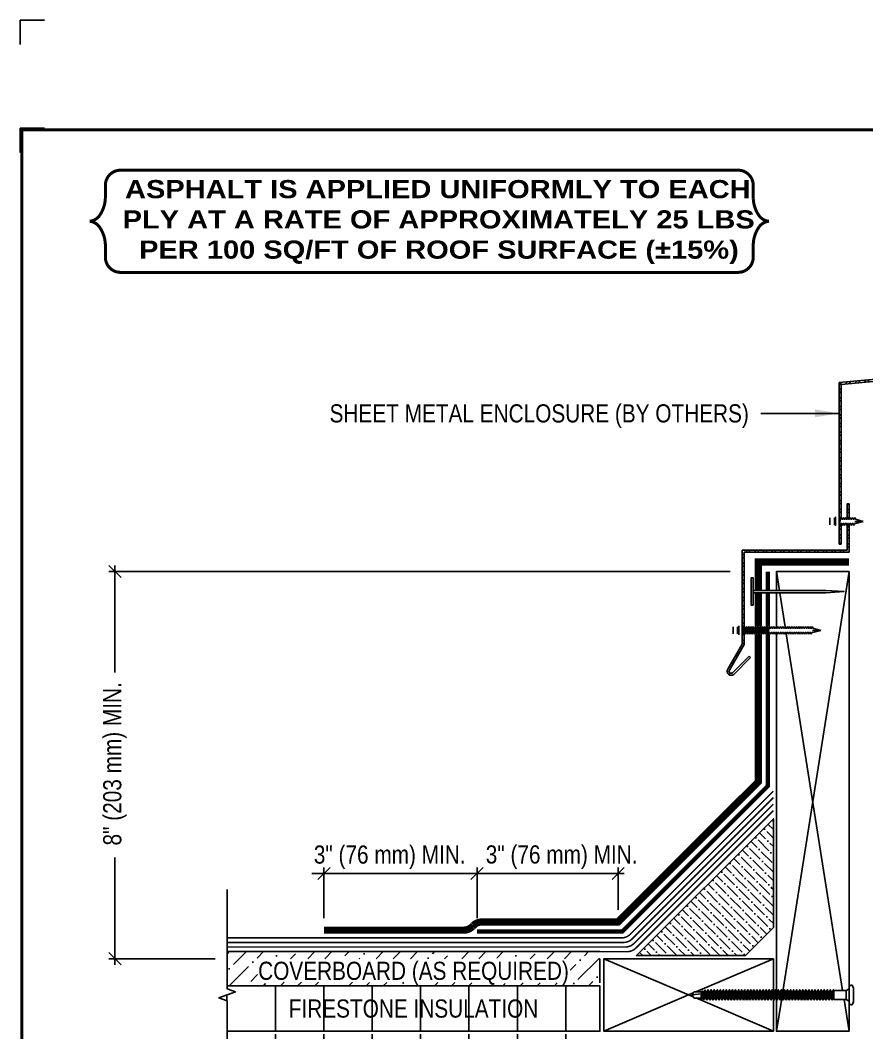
# Model space of a CAD drawing. Header units: inches. Extents: x -556 to -536, y -4.9 to 11.8.
# Drawn here: x -556 to -547.25, y 1.35 to 11.81 of the extents above; entities that cross this region are included whole.
import ezdxf
from ezdxf.enums import TextEntityAlignment as Align

# ---------------------------------------------------------------- set-up
doc = ezdxf.new("R2010")
doc.units = ezdxf.units.IN
doc.header["$MEASUREMENT"] = 0
doc.layers.get('0').update_dxf_attribs({"linetype": 'CONTINUOUS'})
doc.layers.get('DEFPOINTS').update_dxf_attribs({"linetype": 'CONTINUOUS'})
for name, color, linetype in [('FSBP-ACCESSORY-FIRESTONE', 7, 'CONTINUOUS'), ('FSBP-ACCESSORY-OTHER', 7, 'CONTINUOUS'), ('FSBP-ANNO-LABEL', 7, 'CONTINUOUS'), ('FSBP-ANNO-NOTE', 7, 'CONTINUOUS'), ('FSBP-COVERBOARD_CANT', 46, 'CONTINUOUS'), ('FSBP-INSULATION', 7, 'CONTINUOUS'), ('FSBP-MEMBRANE', 7, 'CONTINUOUS'), ('FSBP-TTLB-BORDER', 7, 'CONTINUOUS'), ('FSBP-TTLB-TEXT', 7, 'CONTINUOUS'), ('FSBP-WOOD', 7, 'CONTINUOUS')]:
    doc.layers.add(name, color=color, linetype=linetype)
doc.styles.add('ARIAL', font='arial.ttf')
doc.styles.add('ARIAL_BOLD', font='')
doc.styles.add('ARIAL_NAR', font='ARIALN.TTF')
doc.styles.get('ARIAL_BOLD').set_extended_font_data('Arial Black')
doc.dimstyles.new('FSBP-DIM', dxfattribs={"dimtxt": 0.1875, "dimasz": 0.125, "dimexe": 0.0625, "dimexo": 0.125, "dimgap": 0.125, "dimtad": 0, "dimdec": 0, "dimzin": 1, "dimdsep": 46, "dimlunit": 4, "dimtxsty": 'ARIAL_NAR', "dimblk": 'OBLIQUE', "dimcen": 0.09375, "dimdle": 0.0625, "dimclrd": 256, "dimclre": 256, "dimclrt": 256, "dimadec": 0, "dimazin": 0, "dimtfac": 1, "dimtdec": 0, "dimtmove": 1, "dimatfit": 3, "dimfxl": 0, "dimtolj": 1, "dimtzin": 0, "dimlwd": -1, "dimlwe": -1, "dimarcsym": 0})
doc.dimstyles.new('FSBP-LEADER', dxfattribs={"dimtxt": 0.1875, "dimasz": 0.25, "dimexe": 0.0625, "dimexo": 0.125, "dimgap": 0.125, "dimtad": 0, "dimtih": 1, "dimtoh": 1, "dimdec": 4, "dimzin": 0, "dimdsep": 46, "dimlunit": 4, "dimtxsty": 'ARIAL_NAR', "dimcen": 0.09375, "dimclrd": 256, "dimclre": 256, "dimclrt": 256, "dimadec": 0, "dimazin": 0, "dimtfac": 1, "dimtdec": 4, "dimtofl": 0, "dimtmove": 0, "dimatfit": 3, "dimfxl": 0, "dimtolj": 1, "dimtzin": 0, "dimlwd": -1, "dimlwe": -1, "dimarcsym": 0})

# ---------------------------------------------------------------- blocks, each defined once
blk = doc.blocks.new('FSBP_AP_FASTENER_01')
at = {"layer": 'FSBP-ACCESSORY-FIRESTONE'}
for p, q in [((-0.125, 0.048), (-0.094, -0.014)), ((0.094, -0.014), (0.125, 0.048)), ((-0.094, -0.014), (-0.094, -0.264)), ((-0.094, -0.014), (0.094, -0.014)), ((0.094, -0.014), (0.094, -0.264)), ((-0.094, -0.264), (-0.07, -0.284)), ((-0.07, -0.316), (-0.07, -0.347)), ((-0.07, -0.379), (-0.07, -0.41)), ((0.07, -0.296), (0.07, -0.327)), ((0.07, -0.359), (0.07, -0.39)), ((-0.07, -0.442), (-0.07, -0.474)), ((-0.07, -0.505), (-0.07, -0.537)), ((-0.07, -0.568), (-0.07, -0.6)), ((0.07, -0.422), (0.07, -0.453)), ((0.07, -0.485), (0.07, -0.517)), ((0.07, -0.548), (0.07, -0.58)), ((0.07, -0.611), (0.07, -0.643)), ((-0.07, -0.631), (-0.07, -0.663)), ((-0.07, -0.694), (-0.07, -0.726)), ((-0.07, -0.758), (-0.07, -0.789)), ((-0.07, -0.821), (-0.07, -0.852)), ((0.07, -0.674), (0.07, -0.706)), ((0.07, -0.738), (0.07, -0.769)), ((0.07, -0.801), (0.07, -0.832)), ((-0.07, -0.884), (-0.07, -0.915)), ((-0.07, -0.947), (-0.07, -0.979)), ((-0.07, -1.01), (-0.07, -1.042)), ((0.07, -0.864), (0.07, -0.895)), ((0.07, -0.927), (0.07, -0.958)), ((0.07, -0.99), (0.07, -1.022)), ((-0.07, -1.073), (-0.07, -1.105)), ((-0.07, -1.136), (-0.07, -1.168)), ((-0.07, -1.2), (-0.07, -1.231)), ((0.07, -1.053), (0.07, -1.085)), ((0.07, -1.116), (0.07, -1.148)), ((0.07, -1.179), (0.07, -1.211)), ((0.07, -1.243), (0.07, -1.274)), ((-0.07, -1.263), (-0.07, -1.294)), ((-0.07, -1.326), (-0.07, -1.357)), ((-0.07, -1.389), (-0.07, -1.421)), ((-0.07, -1.452), (-0.07, -1.484)), ((0.07, -1.306), (0.07, -1.337)), ((0.07, -1.369), (0.07, -1.4)), ((0.07, -1.432), (0.07, -1.464)), ((-0.07, -1.515), (-0.07, -1.547)), ((-0.07, -1.578), (-0.07, -1.61)), ((-0.07, -1.641), (-0.07, -1.673)), ((0.07, -1.495), (0.07, -1.527)), ((0.07, -1.558), (0.07, -1.59)), ((0.07, -1.621), (0.07, -1.653)), ((-0.07, -1.705), (-0.07, -1.736)), ((-0.07, -1.768), (-0.07, -1.799)), ((-0.07, -1.831), (-0.07, -1.862)), ((0.07, -1.685), (0.07, -1.716)), ((0.07, -1.748), (0.07, -1.779)), ((0.07, -1.811), (0.07, -1.842)), ((0.07, -1.874), (0.07, -1.906)), ((-0.07, -1.894), (-0.07, -1.926)), ((-0.07, -1.957), (-0.07, -1.989)), ((-0.07, -2.02), (-0.07, -2.052)), ((-0.07, -2.083), (-0.07, -2.115)), ((0.07, -1.937), (0.07, -1.969)), ((0.07, -2), (0.07, -2.032)), ((0.07, -2.063), (0.07, -2.095)), ((-0.07, -2.147), (-0.07, -2.178)), ((-0.07, -2.21), (-0.07, -2.241)), ((-0.07, -2.273), (-0.07, -2.304)), ((0.07, -2.126), (0.07, -2.158)), ((0.07, -2.19), (0.07, -2.221)), ((0.07, -2.253), (0.07, -2.284)), ((-0.07, -2.336), (-0.07, -2.368)), ((-0.07, -2.399), (-0.07, -2.431)), ((-0.07, -2.462), (-0.07, -2.494)), ((0.07, -2.316), (0.07, -2.347)), ((0.07, -2.379), (0.07, -2.411)), ((0.07, -2.442), (0.07, -2.474)), ((0.07, -2.505), (0.07, -2.537)), ((-0.07, -2.525), (-0.07, -2.557)), ((-0.07, -2.589), (-0.07, -2.62)), ((-0.07, -2.652), (-0.07, -2.683)), ((-0.07, -2.715), (-0.07, -2.746)), ((0.07, -2.568), (0.07, -2.6)), ((0.07, -2.632), (0.07, -2.663)), ((0.07, -2.695), (0.07, -2.726)), ((-0.07, -2.778), (-0.07, -2.809)), ((-0.07, -2.841), (-0.07, -2.873)), ((-0.07, -2.904), (-0.07, -2.936)), ((0.07, -2.758), (0.07, -2.789)), ((0.07, -2.821), (0.07, -2.853)), ((0.07, -2.884), (0.07, -2.916)), ((-0.07, -2.967), (-0.07, -2.999)), ((-0.063, -3.155), (-0.063, -3.014)), ((0, -3.202), (0.025, -3.001)), ((0.062, -3.155), (0.062, -2.996)), ((0.07, -2.947), (0.07, -2.979)), ((0, -3.202), (-0.063, -3.155)), ((0.062, -3.155), (0, -3.202))]:
    blk.add_line(p, q, dxfattribs=at)
blk.add_lwpolyline([(0.188, 0.048, 0.125), (0.203, 0.111), (0.141, 0.142), (-0.141, 0.142), (-0.203, 0.111, 0.125), (-0.188, 0.048)], format="xyb", close=True, dxfattribs=at)
for points in [[(-0.109, -0.305), (-0.07, -0.284), (0.07, -0.264), (0.109, -0.274), (0.07, -0.296), (-0.07, -0.316)], [(-0.109, -0.369), (-0.07, -0.347), (0.07, -0.327), (0.109, -0.337), (0.07, -0.359), (-0.07, -0.379)], [(-0.109, -0.432), (-0.07, -0.41), (0.07, -0.39), (0.109, -0.4), (0.07, -0.422), (-0.07, -0.442)], [(-0.109, -0.495), (-0.07, -0.474), (0.07, -0.453), (0.109, -0.464), (0.07, -0.485), (-0.07, -0.505)], [(-0.109, -0.558), (-0.07, -0.537), (0.07, -0.517), (0.109, -0.527), (0.07, -0.548), (-0.07, -0.568)], [(-0.109, -0.621), (-0.07, -0.6), (0.07, -0.58), (0.109, -0.59), (0.07, -0.611), (-0.07, -0.631)], [(-0.109, -0.684), (-0.07, -0.663), (0.07, -0.643), (0.109, -0.653), (0.07, -0.674), (-0.07, -0.694)], [(-0.109, -0.747), (-0.07, -0.726), (0.07, -0.706), (0.109, -0.716), (0.07, -0.738), (-0.07, -0.758)], [(-0.109, -0.811), (-0.07, -0.789), (0.07, -0.769), (0.109, -0.779), (0.07, -0.801), (-0.07, -0.821)], [(-0.109, -0.874), (-0.07, -0.852), (0.07, -0.832), (0.109, -0.842), (0.07, -0.864), (-0.07, -0.884)], [(-0.109, -0.937), (-0.07, -0.915), (0.07, -0.895), (0.109, -0.906), (0.07, -0.927), (-0.07, -0.947)], [(-0.109, -1), (-0.07, -0.979), (0.07, -0.958), (0.109, -0.969), (0.07, -0.99), (-0.07, -1.01)], [(-0.109, -1.063), (-0.07, -1.042), (0.07, -1.022), (0.109, -1.032), (0.07, -1.053), (-0.07, -1.073)], [(-0.109, -1.126), (-0.07, -1.105), (0.07, -1.085), (0.109, -1.095), (0.07, -1.116), (-0.07, -1.136)], [(-0.109, -1.189), (-0.07, -1.168), (0.07, -1.148), (0.109, -1.158), (0.07, -1.179), (-0.07, -1.2)], [(-0.109, -1.252), (-0.07, -1.231), (0.07, -1.211), (0.109, -1.221), (0.07, -1.243), (-0.07, -1.263)], [(-0.109, -1.316), (-0.07, -1.294), (0.07, -1.274), (0.109, -1.284), (0.07, -1.306), (-0.07, -1.326)], [(-0.109, -1.379), (-0.07, -1.357), (0.07, -1.337), (0.109, -1.347), (0.07, -1.369), (-0.07, -1.389)], [(-0.109, -1.442), (-0.07, -1.421), (0.07, -1.4), (0.109, -1.411), (0.07, -1.432), (-0.07, -1.452)], [(-0.109, -1.505), (-0.07, -1.484), (0.07, -1.464), (0.109, -1.474), (0.07, -1.495), (-0.07, -1.515)], [(-0.109, -1.568), (-0.07, -1.547), (0.07, -1.527), (0.109, -1.537), (0.07, -1.558), (-0.07, -1.578)], [(-0.109, -1.631), (-0.07, -1.61), (0.07, -1.59), (0.109, -1.6), (0.07, -1.621), (-0.07, -1.641)], [(-0.109, -1.694), (-0.07, -1.673), (0.07, -1.653), (0.109, -1.663), (0.07, -1.685), (-0.07, -1.705)], [(-0.109, -1.758), (-0.07, -1.736), (0.07, -1.716), (0.109, -1.726), (0.07, -1.748), (-0.07, -1.768)], [(-0.109, -1.821), (-0.07, -1.799), (0.07, -1.779), (0.109, -1.789), (0.07, -1.811), (-0.07, -1.831)], [(-0.109, -1.884), (-0.07, -1.862), (0.07, -1.842), (0.109, -1.853), (0.07, -1.874), (-0.07, -1.894)], [(-0.109, -1.947), (-0.07, -1.926), (0.07, -1.906), (0.109, -1.916), (0.07, -1.937), (-0.07, -1.957)], [(-0.109, -2.01), (-0.07, -1.989), (0.07, -1.969), (0.109, -1.979), (0.07, -2), (-0.07, -2.02)], [(-0.109, -2.073), (-0.07, -2.052), (0.07, -2.032), (0.109, -2.042), (0.07, -2.063), (-0.07, -2.083)], [(-0.109, -2.136), (-0.07, -2.115), (0.07, -2.095), (0.109, -2.105), (0.07, -2.126), (-0.07, -2.147)], [(-0.109, -2.199), (-0.07, -2.178), (0.07, -2.158), (0.109, -2.168), (0.07, -2.19), (-0.07, -2.21)], [(-0.109, -2.263), (-0.07, -2.241), (0.07, -2.221), (0.109, -2.231), (0.07, -2.253), (-0.07, -2.273)], [(-0.109, -2.326), (-0.07, -2.304), (0.07, -2.284), (0.109, -2.295), (0.07, -2.316), (-0.07, -2.336)], [(-0.109, -2.389), (-0.07, -2.368), (0.07, -2.347), (0.109, -2.358), (0.07, -2.379), (-0.07, -2.399)], [(-0.109, -2.452), (-0.07, -2.431), (0.07, -2.411), (0.109, -2.421), (0.07, -2.442), (-0.07, -2.462)], [(-0.109, -2.515), (-0.07, -2.494), (0.07, -2.474), (0.109, -2.484), (0.07, -2.505), (-0.07, -2.525)], [(-0.109, -2.578), (-0.07, -2.557), (0.07, -2.537), (0.109, -2.547), (0.07, -2.568), (-0.07, -2.589)], [(-0.109, -2.641), (-0.07, -2.62), (0.07, -2.6), (0.109, -2.61), (0.07, -2.632), (-0.07, -2.652)], [(-0.109, -2.705), (-0.07, -2.683), (0.07, -2.663), (0.109, -2.673), (0.07, -2.695), (-0.07, -2.715)], [(-0.109, -2.768), (-0.07, -2.746), (0.07, -2.726), (0.109, -2.736), (0.07, -2.758), (-0.07, -2.778)], [(-0.109, -2.831), (-0.07, -2.809), (0.07, -2.789), (0.109, -2.8), (0.07, -2.821), (-0.07, -2.841)], [(-0.109, -2.894), (-0.07, -2.873), (0.07, -2.853), (0.109, -2.863), (0.07, -2.884), (-0.07, -2.904)], [(-0.1, -2.956), (-0.07, -2.936), (0.07, -2.916), (0.1, -2.927), (0.07, -2.947), (-0.07, -2.967)], [(-0.085, -3.009), (-0.07, -2.999), (0.07, -2.979), (0.085, -2.985), (0.07, -2.995), (-0.07, -3.015)]]:
    blk.add_lwpolyline(points, close=True, dxfattribs=at)
blk.add_lwpolyline([(-0.094, -0.264), (0.094, -0.264)], dxfattribs=at)
blk = doc.blocks.new('FSBP_AG_FASTENER_2')
at = {"layer": 'FSBP-ACCESSORY-FIRESTONE'}
for p, q in [((0.164, 0.047), (0, 0)), ((0, 0), (0.164, -0.047)), ((0.168, 0.082), (0.164, 0.047)), ((0.188, 0.047), (0.168, 0.082)), ((0.188, 0.047), (0.211, 0.047)), ((0.215, 0.082), (0.211, 0.047)), ((0.234, 0.047), (0.215, 0.082)), ((0.234, 0.047), (0.258, 0.047)), ((0.262, 0.082), (0.258, 0.047)), ((0.281, 0.047), (0.262, 0.082)), ((0.281, 0.047), (0.305, 0.047)), ((0.309, 0.082), (0.305, 0.047)), ((0.328, 0.047), (0.309, 0.082)), ((0.328, 0.047), (0.352, 0.047)), ((0.356, 0.082), (0.352, 0.047)), ((0.375, 0.047), (0.356, 0.082)), ((0.375, 0.047), (0.398, 0.047)), ((0.403, 0.082), (0.398, 0.047)), ((0.422, 0.047), (0.403, 0.082)), ((0.422, 0.047), (0.445, 0.047)), ((0.45, 0.082), (0.445, 0.047)), ((0.469, 0.047), (0.45, 0.082)), ((0.469, 0.047), (0.492, 0.047)), ((0.496, 0.082), (0.492, 0.047)), ((0.516, 0.047), (0.496, 0.082)), ((0.516, 0.047), (0.539, 0.047)), ((0.543, 0.082), (0.539, 0.047)), ((0.562, 0.047), (0.543, 0.082)), ((0.562, 0.047), (0.586, 0.047)), ((0.59, 0.082), (0.586, 0.047)), ((0.609, 0.047), (0.59, 0.082)), ((0.609, 0.047), (0.633, 0.047)), ((0.637, 0.082), (0.633, 0.047)), ((0.656, 0.047), (0.637, 0.082)), ((0.656, 0.047), (0.68, 0.047)), ((0.684, 0.082), (0.68, 0.047)), ((0.703, 0.047), (0.684, 0.082)), ((0.703, 0.047), (0.727, 0.047)), ((0.731, 0.082), (0.727, 0.047)), ((0.75, 0.047), (0.731, 0.082)), ((0.75, 0.047), (0.773, 0.047)), ((0.778, 0.082), (0.773, 0.047)), ((0.797, 0.047), (0.778, 0.082)), ((0.797, 0.047), (0.82, 0.047)), ((0.825, 0.082), (0.82, 0.047)), ((0.844, 0.047), (0.825, 0.082)), ((0.844, 0.047), (0.867, 0.047)), ((0.871, 0.082), (0.867, 0.047)), ((0.891, 0.047), (0.871, 0.082)), ((0.891, 0.047), (0.914, 0.047)), ((0.918, 0.082), (0.914, 0.047)), ((0.938, 0.047), (0.918, 0.082)), ((0.938, 0.047), (0.961, 0.047)), ((0.965, 0.082), (0.961, 0.047)), ((0.984, 0.047), (0.965, 0.082)), ((0.984, 0.047), (1.008, 0.047)), ((1.012, 0.082), (1.008, 0.047)), ((1.031, 0.047), (1.012, 0.082)), ((1.031, 0.047), (1.055, 0.047)), ((1.059, 0.082), (1.055, 0.047)), ((1.094, -0.082), (1.059, 0.082)), ((1.078, 0.047), (1.059, 0.082)), ((1.078, 0.047), (1.059, 0.082)), ((1.098, -0.047), (1.078, 0.047)), ((1.098, -0.047), (1.078, 0.047)), ((1.078, 0.047), (1.102, 0.047)), ((1.078, 0.047), (1.102, 0.047)), ((1.106, 0.082), (1.102, 0.047)), ((1.121, -0.047), (1.102, 0.047)), ((1.121, -0.047), (1.102, 0.047)), ((1.141, -0.082), (1.106, 0.082)), ((1.125, 0.047), (1.106, 0.082)), ((1.125, 0.047), (1.106, 0.082)), ((1.145, -0.047), (1.125, 0.047)), ((1.145, -0.047), (1.125, 0.047)), ((1.125, 0.047), (1.148, 0.047)), ((1.125, 0.047), (1.148, 0.047)), ((1.153, 0.082), (1.148, 0.047)), ((1.168, -0.047), (1.148, 0.047)), ((1.168, -0.047), (1.148, 0.047)), ((1.188, -0.082), (1.153, 0.082)), ((1.172, 0.047), (1.153, 0.082)), ((1.172, 0.047), (1.153, 0.082)), ((1.192, -0.047), (1.172, 0.047)), ((1.192, -0.047), (1.172, 0.047)), ((1.172, 0.047), (1.195, 0.047)), ((1.172, 0.047), (1.195, 0.047)), ((1.2, 0.082), (1.195, 0.047)), ((1.215, -0.047), (1.195, 0.047)), ((1.215, -0.047), (1.195, 0.047)), ((1.234, -0.082), (1.2, 0.082)), ((1.219, 0.047), (1.2, 0.082)), ((1.219, 0.047), (1.2, 0.082)), ((1.239, -0.047), (1.219, 0.047)), ((1.239, -0.047), (1.219, 0.047)), ((1.219, 0.047), (1.242, 0.047)), ((1.219, 0.047), (1.242, 0.047)), ((1.246, 0.082), (1.242, 0.047)), ((1.262, -0.047), (1.242, 0.047)), ((1.262, -0.047), (1.242, 0.047)), ((1.281, -0.082), (1.246, 0.082)), ((1.266, 0.047), (1.246, 0.082)), ((1.266, 0.047), (1.246, 0.082)), ((1.286, -0.047), (1.266, 0.047)), ((1.286, -0.047), (1.266, 0.047)), ((1.266, 0.047), (1.289, 0.047)), ((1.266, 0.047), (1.289, 0.047)), ((1.293, 0.082), (1.289, 0.047)), ((1.309, -0.047), (1.289, 0.047)), ((1.309, -0.047), (1.289, 0.047)), ((1.328, -0.082), (1.293, 0.082)), ((1.312, 0.047), (1.293, 0.082)), ((1.312, 0.047), (1.293, 0.082)), ((1.332, -0.047), (1.312, 0.047)), ((1.332, -0.047), (1.312, 0.047)), ((1.312, 0.047), (1.336, 0.047)), ((1.312, 0.047), (1.336, 0.047)), ((1.34, 0.082), (1.336, 0.047)), ((1.356, -0.047), (1.336, 0.047)), ((1.356, -0.047), (1.336, 0.047)), ((1.375, -0.082), (1.34, 0.082)), ((1.359, 0.047), (1.34, 0.082)), ((1.359, 0.047), (1.34, 0.082)), ((1.379, -0.047), (1.359, 0.047)), ((1.379, -0.047), (1.359, 0.047)), ((1.359, 0.047), (1.383, 0.047)), ((1.359, 0.047), (1.383, 0.047)), ((1.387, 0.082), (1.383, 0.047)), ((1.403, -0.047), (1.383, 0.047)), ((1.403, -0.047), (1.383, 0.047)), ((1.422, -0.082), (1.387, 0.082)), ((1.406, 0.047), (1.387, 0.082)), ((1.406, 0.047), (1.387, 0.082)), ((1.426, -0.047), (1.406, 0.047)), ((1.426, -0.047), (1.406, 0.047)), ((1.406, 0.047), (1.43, 0.047)), ((1.406, 0.047), (1.43, 0.047)), ((1.434, 0.082), (1.43, 0.047)), ((1.45, -0.047), (1.43, 0.047)), ((1.45, -0.047), (1.43, 0.047)), ((1.469, -0.082), (1.434, 0.082)), ((1.453, 0.047), (1.434, 0.082)), ((1.453, 0.047), (1.434, 0.082)), ((1.473, -0.047), (1.453, 0.047)), ((1.473, -0.047), (1.453, 0.047)), ((1.453, 0.047), (1.477, 0.047)), ((1.453, 0.047), (1.477, 0.047)), ((1.481, 0.082), (1.477, 0.047)), ((1.496, -0.047), (1.477, 0.047)), ((1.496, -0.047), (1.477, 0.047)), ((1.516, -0.082), (1.481, 0.082)), ((1.5, 0.047), (1.481, 0.082)), ((1.5, 0.047), (1.481, 0.082)), ((1.52, -0.047), (1.5, 0.047)), ((1.52, -0.047), (1.5, 0.047)), ((1.5, 0.047), (1.523, 0.047)), ((1.5, 0.047), (1.523, 0.047)), ((1.528, 0.082), (1.523, 0.047)), ((1.543, -0.047), (1.523, 0.047)), ((1.543, -0.047), (1.523, 0.047)), ((1.563, -0.082), (1.528, 0.082)), ((1.547, 0.047), (1.528, 0.082)), ((1.547, 0.047), (1.528, 0.082)), ((1.567, -0.047), (1.547, 0.047)), ((1.567, -0.047), (1.547, 0.047)), ((1.547, 0.047), (1.57, 0.047)), ((1.547, 0.047), (1.57, 0.047)), ((1.575, 0.082), (1.57, 0.047)), ((1.59, -0.047), (1.57, 0.047)), ((1.59, -0.047), (1.57, 0.047)), ((1.609, -0.082), (1.575, 0.082)), ((1.594, 0.047), (1.575, 0.082)), ((1.594, 0.047), (1.575, 0.082)), ((1.614, -0.047), (1.594, 0.047)), ((1.614, -0.047), (1.594, 0.047)), ((1.594, 0.047), (1.617, 0.047)), ((1.594, 0.047), (1.617, 0.047)), ((1.621, 0.082), (1.617, 0.047)), ((1.621, 0.082), (1.617, 0.047)), ((1.625, 0.01), (1.617, 0.047)), ((1.625, 0.065), (1.621, 0.082)), ((1.625, 0.065), (1.621, 0.082)), ((1.625, 0.075), (1.621, 0.082)), ((1.625, 0.075), (1.621, 0.082)), ((0.164, -0.047), (0.184, -0.047)), ((0.184, -0.047), (0.203, -0.082)), ((0.203, -0.082), (0.207, -0.047)), ((0.207, -0.047), (0.231, -0.047)), ((0.231, -0.047), (0.25, -0.082)), ((0.25, -0.082), (0.254, -0.047)), ((0.254, -0.047), (0.278, -0.047)), ((0.278, -0.047), (0.297, -0.082)), ((0.297, -0.082), (0.301, -0.047)), ((0.301, -0.047), (0.325, -0.047)), ((0.325, -0.047), (0.344, -0.082)), ((0.344, -0.082), (0.348, -0.047)), ((0.348, -0.047), (0.371, -0.047)), ((0.371, -0.047), (0.391, -0.082)), ((0.391, -0.082), (0.395, -0.047)), ((0.395, -0.047), (0.418, -0.047)), ((0.418, -0.047), (0.438, -0.082)), ((0.438, -0.082), (0.442, -0.047)), ((0.442, -0.047), (0.465, -0.047)), ((0.465, -0.047), (0.484, -0.082)), ((0.484, -0.082), (0.489, -0.047)), ((0.489, -0.047), (0.512, -0.047)), ((0.512, -0.047), (0.531, -0.082)), ((0.531, -0.082), (0.536, -0.047)), ((0.536, -0.047), (0.559, -0.047)), ((0.559, -0.047), (0.578, -0.082)), ((0.578, -0.082), (0.582, -0.047)), ((0.582, -0.047), (0.606, -0.047)), ((0.606, -0.047), (0.625, -0.082)), ((0.625, -0.082), (0.629, -0.047)), ((0.629, -0.047), (0.653, -0.047)), ((0.653, -0.047), (0.672, -0.082)), ((0.672, -0.082), (0.676, -0.047)), ((0.676, -0.047), (0.7, -0.047)), ((0.7, -0.047), (0.719, -0.082)), ((0.719, -0.082), (0.723, -0.047)), ((0.723, -0.047), (0.746, -0.047)), ((0.746, -0.047), (0.766, -0.082)), ((0.766, -0.082), (0.77, -0.047)), ((0.77, -0.047), (0.793, -0.047)), ((0.793, -0.047), (0.813, -0.082)), ((0.813, -0.082), (0.817, -0.047)), ((0.817, -0.047), (0.84, -0.047)), ((0.84, -0.047), (0.859, -0.082)), ((0.859, -0.082), (0.864, -0.047)), ((0.864, -0.047), (0.887, -0.047)), ((0.887, -0.047), (0.906, -0.082)), ((0.906, -0.082), (0.911, -0.047)), ((0.911, -0.047), (0.934, -0.047)), ((0.934, -0.047), (0.953, -0.082)), ((0.953, -0.082), (0.957, -0.047)), ((0.957, -0.047), (0.981, -0.047)), ((0.981, -0.047), (1, -0.082)), ((1, -0.082), (1.004, -0.047)), ((1.004, -0.047), (1.028, -0.047)), ((1.028, -0.047), (1.047, -0.082)), ((1.047, -0.082), (1.051, -0.047)), ((1.051, -0.047), (1.075, -0.047)), ((1.075, -0.047), (1.094, -0.082)), ((1.094, -0.082), (1.098, -0.047)), ((1.094, -0.082), (1.098, -0.047)), ((1.098, -0.047), (1.121, -0.047)), ((1.098, -0.047), (1.121, -0.047)), ((1.121, -0.047), (1.141, -0.082)), ((1.141, -0.082), (1.145, -0.047)), ((1.141, -0.082), (1.145, -0.047)), ((1.145, -0.047), (1.168, -0.047)), ((1.145, -0.047), (1.168, -0.047)), ((1.168, -0.047), (1.188, -0.082)), ((1.188, -0.082), (1.192, -0.047)), ((1.188, -0.082), (1.192, -0.047)), ((1.192, -0.047), (1.215, -0.047)), ((1.192, -0.047), (1.215, -0.047)), ((1.215, -0.047), (1.234, -0.082)), ((1.234, -0.082), (1.239, -0.047)), ((1.234, -0.082), (1.239, -0.047)), ((1.239, -0.047), (1.262, -0.047)), ((1.239, -0.047), (1.262, -0.047)), ((1.262, -0.047), (1.281, -0.082)), ((1.281, -0.082), (1.286, -0.047)), ((1.281, -0.082), (1.286, -0.047)), ((1.286, -0.047), (1.309, -0.047)), ((1.286, -0.047), (1.309, -0.047)), ((1.309, -0.047), (1.328, -0.082)), ((1.328, -0.082), (1.332, -0.047)), ((1.328, -0.082), (1.332, -0.047)), ((1.332, -0.047), (1.356, -0.047)), ((1.332, -0.047), (1.356, -0.047)), ((1.356, -0.047), (1.375, -0.082)), ((1.375, -0.082), (1.379, -0.047)), ((1.375, -0.082), (1.379, -0.047)), ((1.379, -0.047), (1.403, -0.047)), ((1.379, -0.047), (1.403, -0.047)), ((1.403, -0.047), (1.422, -0.082)), ((1.422, -0.082), (1.426, -0.047)), ((1.422, -0.082), (1.426, -0.047)), ((1.426, -0.047), (1.45, -0.047)), ((1.426, -0.047), (1.45, -0.047)), ((1.45, -0.047), (1.469, -0.082)), ((1.469, -0.082), (1.473, -0.047)), ((1.469, -0.082), (1.473, -0.047)), ((1.473, -0.047), (1.496, -0.047)), ((1.473, -0.047), (1.496, -0.047)), ((1.496, -0.047), (1.516, -0.082)), ((1.516, -0.082), (1.52, -0.047)), ((1.516, -0.082), (1.52, -0.047)), ((1.52, -0.047), (1.543, -0.047)), ((1.52, -0.047), (1.543, -0.047)), ((1.543, -0.047), (1.563, -0.082)), ((1.563, -0.082), (1.567, -0.047)), ((1.563, -0.082), (1.567, -0.047)), ((1.567, -0.047), (1.59, -0.047)), ((1.567, -0.047), (1.59, -0.047)), ((1.59, -0.047), (1.609, -0.082)), ((1.609, -0.082), (1.614, -0.047)), ((1.609, -0.082), (1.614, -0.047)), ((1.614, -0.047), (1.625, -0.047)), ((1.614, -0.047), (1.625, -0.047))]:
    blk.add_line(p, q, dxfattribs=at)
for points in [[(0.174, 0), (0, 0)], [(1.695, -0.094), (1.695, 0.094)], [(1.719, -0.07), (1.719, 0.07)], [(1.812, 0.07), (1.812, -0.07)]]:
    blk.add_lwpolyline(points, dxfattribs=at)
blk = doc.blocks.new('_OBLIQUE')
at = {"color": 0, "linetype": 'ByBlock'}
blk.add_line((-0.5, -0.5), (0.5, 0.5), dxfattribs=at)
blk = doc.blocks.new('*D13')
at = {"layer": 'DEFPOINTS', "color": 0, "transparency": 16777216}
for p in [(-548.541, 6.115), (-555.02, 2.115), (-553.861, 2.115)]:
    blk.add_point(p, dxfattribs=at)
at = {"layer": 'FSBP-ANNO-LABEL', "transparency": 16777216}
for p, q in [((-555.02, 6.178), (-555.02, 5.071)), ((-548.666, 6.115), (-555.082, 6.115)), ((-555.02, 2.053), (-555.02, 3.16)), ((-553.986, 2.115), (-555.082, 2.115))]:
    blk.add_line(p, q, dxfattribs=at)
at = {"layer": 'FSBP-ANNO-LABEL', "transparency": 16777216, "xscale": 0.125, "yscale": 0.125, "zscale": 0.125}
for p, rotation in [((-555.02, 6.115), 90), ((-555.02, 2.115), 270)]:
    blk.add_blockref('_OBLIQUE', p, dxfattribs=dict(at, rotation=rotation))
at = {"layer": 'FSBP-ANNO-LABEL', "transparency": 16777216, "insert": (-555.02, 3.285), "char_height": 0.1875, "attachment_point": 4, "rotation": 90, "style": 'ARIAL_NAR'}
blk.add_mtext('\\A1;8" (203 mm) MIN.', dxfattribs=at)
blk = doc.blocks.new('*D12')
at = {"layer": 'DEFPOINTS', "color": 0, "transparency": 16777216}
for p in [(-551.28, 2.996), (-552.861, 2.41), (-551.28, 2.41)]:
    blk.add_point(p, dxfattribs=at)
at = {"layer": 'FSBP-ANNO-LABEL', "transparency": 16777216}
for p, q in [((-552.861, 2.535), (-552.861, 3.058)), ((-551.28, 2.535), (-551.28, 3.058)), ((-552.861, 2.996), (-552.986, 2.996)), ((-552.861, 2.996), (-551.28, 2.996)), ((-551.28, 2.996), (-551.155, 2.996))]:
    blk.add_line(p, q, dxfattribs=at)
at = {"layer": 'FSBP-ANNO-LABEL', "transparency": 16777216, "xscale": 0.125, "yscale": 0.125, "zscale": 0.125}
blk.add_blockref('_OBLIQUE', (-552.861, 2.996), dxfattribs=at)
at = {"layer": 'FSBP-ANNO-LABEL', "transparency": 16777216, "xscale": 0.125, "yscale": 0.125, "zscale": 0.125, "rotation": 180}
blk.add_blockref('_OBLIQUE', (-551.28, 2.996), dxfattribs=at)
at = {"layer": 'FSBP-ANNO-LABEL', "transparency": 16777216, "insert": (-552.182, 3.163), "char_height": 0.1875, "attachment_point": 5, "style": 'ARIAL_NAR'}
blk.add_mtext('\\A1;3" (76 mm) MIN.', dxfattribs=at)
blk = doc.blocks.new('*D11')
at = {"layer": 'DEFPOINTS', "color": 0, "transparency": 16777216}
for p in [(-549.822, 2.996), (-551.28, 2.495), (-549.822, 2.495)]:
    blk.add_point(p, dxfattribs=at)
at = {"layer": 'FSBP-ANNO-LABEL', "transparency": 16777216}
for p, q in [((-551.28, 2.62), (-551.28, 3.058)), ((-549.822, 2.62), (-549.822, 3.058)), ((-551.342, 2.996), (-549.759, 2.996))]:
    blk.add_line(p, q, dxfattribs=at)
at = {"layer": 'FSBP-ANNO-LABEL', "transparency": 16777216, "xscale": 0.125, "yscale": 0.125, "zscale": 0.125, "rotation": 180}
blk.add_blockref('_OBLIQUE', (-551.28, 2.996), dxfattribs=at)
at = {"layer": 'FSBP-ANNO-LABEL', "transparency": 16777216, "xscale": 0.125, "yscale": 0.125, "zscale": 0.125}
blk.add_blockref('_OBLIQUE', (-549.822, 2.996), dxfattribs=at)
at = {"layer": 'FSBP-ANNO-LABEL', "transparency": 16777216, "insert": (-550.406, 3.164), "char_height": 0.1875, "attachment_point": 5, "style": 'ARIAL_NAR'}
blk.add_mtext('\\A1;3" (76 mm) MIN.', dxfattribs=at)
blk = doc.blocks.new('TTLB-ASPHALT_2')
at = {"layer": 'DEFPOINTS', "linetype": 'Continuous', "ltscale": 1.75}
blk.add_lwpolyline([(-0.016, 13.881), (-0.016, 14.131), (0.234, 14.131)], dxfattribs=at)
at = {"layer": 'DEFPOINTS', "color": 1}
blk.add_lwpolyline([(0.234, 13.016), (-0.016, 13.016), (-0.016, 12.766)], dxfattribs=at)
at = {"layer": 'FSBP-TTLB-BORDER', "const_width": 0.0312}
blk.add_lwpolyline([(20, 0), (20, 13), (0, 13), (0, 0)], dxfattribs=at)
at = {"layer": 'FSBP-TTLB-TEXT'}
for tag, height, style, p in [('DETAIL_DESCP_LINE_1', 0.219, 'ARIAL_BOLD', (9.833, -0.283)), ('DETAIL_DESCP_LINE_2', 0.219, 'ARIAL_BOLD', (9.833, -0.681)), ('ISSUE_REV_DATE', 0.219, 'ARIAL', (15.841, -0.728)), ('DETAIL_NUMBER', 0.438, 'ARIAL', (18.419, -0.893))]:
    blk.add_attdef(tag, text='', height=height, dxfattribs=dict(at, style=style)).set_placement(p, align=Align.MIDDLE_CENTER)
at = {"layer": 'FSBP-TTLB-TEXT', "style": 'ARIAL'}
blk.add_attdef('ACCPT_SYSTEMS', text='', height=0.219, dxfattribs=at).set_placement((11.494, -1.232), align=Align.MIDDLE_LEFT)
blk = doc.blocks.new('FSBP_HOT-DIPPED-NAIL')
at = {"layer": 'FSBP-ACCESSORY-OTHER'}
blk.add_lwpolyline([(0, 0.1875), (0, -0.1875), (-0.03125, -0.1875), (-0.03125, 0.1875)], close=True, dxfattribs=at)
blk.add_lwpolyline([(0, 0.015625), (1, 0.015625), (1.25, 0), (1, -0.015625), (0, -0.015625)], dxfattribs=at)

msp = doc.modelspace()

# ---------------------------------------------------------------- hatches: boundary and pattern name
at = {"layer": 'FSBP-ACCESSORY-OTHER'}
h = msp.add_hatch(dxfattribs=at)
h.set_pattern_fill('STEEL', color=256, scale=0.5, style=0)
h.set_pattern_definition([(45, (-584.86367, 136.45023), (-0.044194174, 0.044194174), []), (45, (-584.86367, 136.48148), (-0.044194174, 0.044194174), [])])
h.paths.add_polyline_path([(-548.521, 6.315), (-547.437, 6.315), (-547.437, 6.597), (-547.439, 6.593), (-547.441, 6.611), (-547.453, 6.611), (-547.457, 6.602), (-547.457, 6.335), (-548.541, 6.335), (-548.541, 5.546), (-548.539, 5.549), (-548.537, 5.531), (-548.525, 5.531), (-548.521, 5.54)])
h.paths.add_polyline_path([(-547.437, 6.815), (-547.457, 6.815), (-547.457, 6.657), (-547.454, 6.657), (-547.445, 6.675), (-547.443, 6.657), (-547.437, 6.657)], flags=17)
h.paths.add_polyline_path([(-547.52, 6.611), (-547.523, 6.611), (-547.533, 6.593), (-547.535, 6.611), (-547.54, 6.611), (-547.54, 6.523), (-547.54, 6.398), (-547.52, 6.398)], flags=16)
h.paths.add_polyline_path([(-547.52, 8.049), (-544.854, 8.299), (-544.854, 7.892), (-544.093, 7.879), (-544.092, 7.899), (-544.833, 7.912), (-544.833, 8.319), (-547.54, 8.069), (-547.54, 6.672), (-547.539, 6.675), (-547.536, 6.657), (-547.525, 6.657), (-547.52, 6.666)])
h.paths.add_polyline_path([(-544.11, 6.92), (-544.854, 6.933), (-544.854, 6.666), (-544.849, 6.657), (-544.837, 6.657), (-544.835, 6.675), (-544.833, 6.672), (-544.833, 6.745), (-544.833, 6.912), (-544.11, 6.899)], flags=17)
h.paths.add_polyline_path([(-544.833, 6.611), (-544.839, 6.611), (-544.841, 6.593), (-544.851, 6.611), (-544.854, 6.611), (-544.854, 6.398), (-544.833, 6.398)], flags=17)
h.paths.add_polyline_path([(-543.833, 6.335), (-544.916, 6.335), (-544.916, 6.602), (-544.921, 6.611), (-544.933, 6.611), (-544.935, 6.593), (-544.937, 6.597), (-544.937, 6.315), (-543.853, 6.315), (-543.853, 5.54), (-543.848, 5.531), (-543.836, 5.531), (-543.834, 5.549), (-543.833, 5.546), (-543.833, 5.619)])
h.paths.add_polyline_path([(-544.916, 6.815), (-544.937, 6.815), (-544.937, 6.657), (-544.931, 6.657), (-544.929, 6.675), (-544.919, 6.657), (-544.916, 6.657)], flags=17)
h.paths.add_polyline_path([(-543.833, 5.365), (-543.833, 5.485), (-543.838, 5.485), (-543.84, 5.467), (-543.85, 5.485), (-543.853, 5.485), (-543.853, 5.36), (-543.702, 5.098, -0.834583), (-543.733, 5.068), (-543.905, 5.24), (-543.919, 5.226), (-543.747, 5.053, 0.816026), (-543.683, 5.106)])
h.paths.add_polyline_path([(-548.521, 5.485), (-548.524, 5.485), (-548.533, 5.467), (-548.535, 5.485), (-548.541, 5.485), (-548.541, 5.397), (-548.541, 5.365), (-548.691, 5.106, 0.816026), (-548.627, 5.053), (-548.454, 5.226), (-548.469, 5.24), (-548.641, 5.068, -0.834583), (-548.672, 5.098), (-548.521, 5.36)])
at = {"layer": 'FSBP-COVERBOARD_CANT'}
h = msp.add_hatch(dxfattribs=at)
h.set_pattern_fill('ANSI36', color=256, scale=0.5, style=0)
h.set_pattern_definition([(135, (-434.31125, 38.29922), (-0.03314563, 0.121533978), [0.15625, -0.03125, 0, -0.03125])])
h.paths.add_polyline_path([(-548.219, 3.561), (-548.219, 2.436), (-548.508, 2.147), (-549.633, 2.147)])
h = msp.add_hatch(dxfattribs=at)
h.set_pattern_fill('ANSI36', color=256, style=0)
h.set_pattern_definition([(45, (-584.86367, 136.45023), (0.06629126, 0.24306796), [0.3125, -0.0625, 0, -0.0625])])
h.paths.add_polyline_path([(-538.513, 2.185), (-542.363, 2.188), (-542.363, 1.834), (-538.513, 1.834)])
h.paths.add_polyline_path([(-550.01, 2.188), (-553.861, 2.188), (-553.861, 1.834), (-550.01, 1.834)])
h.paths.add_polyline_path([(-542.072, 1.864), (-538.819, 1.864), (-538.819, 2.112), (-542.072, 2.112)], flags=16)
h.paths.add_polyline_path([(-553.547, 1.874), (-550.319, 1.864), (-550.319, 2.115), (-553.547, 2.115)], flags=16)
at = {"layer": 'FSBP-INSULATION'}
h = msp.add_hatch(dxfattribs=at)
h.set_pattern_fill('LINE', color=256, scale=4, angle=90, style=0)
h.set_pattern_definition([(90, (-584.86367, 136.07545), (-0.5, 3e-17), [])])
h.paths.add_polyline_path([(-538.513, 0.897), (-538.427, 0.928), (-538.599, 0.99), (-538.513, 1.022), (-538.513, 1.334), (-542.144, 1.334), (-542.144, 0.584), (-538.513, 0.584)])
h.paths.add_polyline_path([(-538.513, 1.578), (-538.513, 1.678), (-538.427, 1.709), (-538.599, 1.772), (-538.513, 1.803), (-538.513, 1.834), (-542.363, 1.834), (-542.363, 1.365), (-538.513, 1.365)])
h.paths.add_polyline_path([(-550.01, 1.834), (-553.861, 1.834), (-553.861, 1.803), (-553.775, 1.772), (-553.946, 1.709), (-553.861, 1.678), (-553.861, 1.365), (-550.01, 1.365)])
h.paths.add_polyline_path([(-550.229, 1.334), (-553.861, 1.334), (-553.861, 1.022), (-553.775, 0.99), (-553.946, 0.928), (-553.861, 0.897), (-553.861, 0.584), (-550.229, 0.584)])
h.paths.add_polyline_path([(-541.776, 0.814), (-539.101, 0.814), (-539.101, 1.105), (-541.776, 1.105)], flags=24)
h.paths.add_polyline_path([(-541.776, 1.454), (-539.101, 1.454), (-539.101, 1.745), (-541.776, 1.745)], flags=24)
h.paths.add_polyline_path([(-553.273, 1.454), (-550.598, 1.454), (-550.598, 1.745), (-553.273, 1.745)], flags=24)
h.paths.add_polyline_path([(-553.273, 0.814), (-550.598, 0.814), (-550.598, 1.105), (-553.273, 1.105)], flags=24)

# ---------------------------------------------------------------- linework, layer by layer
at = {"layer": 'FSBP-ACCESSORY-OTHER'}
for p, q in [((-547.54, 8.069), (-544.833, 8.319)), ((-547.52, 8.049), (-544.854, 8.299)), ((-547.54, 8.069), (-547.54, 6.398)), ((-547.52, 8.049), (-547.52, 6.666)), ((-547.457, 6.657), (-547.457, 6.815)), ((-547.457, 6.815), (-547.437, 6.815)), ((-547.437, 6.657), (-547.437, 6.815)), ((-547.54, 6.667), (-547.539, 6.675)), ((-547.54, 6.667), (-547.539, 6.675)), ((-547.54, 6.672), (-547.539, 6.675)), ((-547.54, 6.672), (-547.539, 6.675)), ((-547.54, 6.639), (-547.536, 6.657)), ((-547.54, 6.639), (-547.536, 6.657)), ((-547.535, 6.611), (-547.54, 6.611)), ((-547.535, 6.611), (-547.54, 6.611)), ((-547.539, 6.675), (-547.536, 6.657)), ((-547.539, 6.675), (-547.536, 6.657)), ((-547.525, 6.657), (-547.536, 6.657)), ((-547.525, 6.657), (-547.536, 6.657)), ((-547.535, 6.611), (-547.525, 6.657)), ((-547.533, 6.593), (-547.535, 6.611)), ((-547.523, 6.611), (-547.533, 6.593)), ((-547.525, 6.657), (-547.515, 6.675)), ((-547.511, 6.611), (-547.523, 6.611)), ((-547.52, 6.611), (-547.52, 6.398)), ((-547.515, 6.675), (-547.513, 6.657)), ((-547.501, 6.657), (-547.513, 6.657)), ((-547.509, 6.593), (-547.511, 6.611)), ((-547.5, 6.611), (-547.509, 6.593)), ((-547.501, 6.657), (-547.492, 6.675)), ((-547.488, 6.611), (-547.5, 6.611)), ((-547.492, 6.675), (-547.49, 6.657)), ((-547.478, 6.657), (-547.49, 6.657)), ((-547.486, 6.593), (-547.488, 6.611)), ((-547.476, 6.611), (-547.486, 6.593)), ((-547.478, 6.657), (-547.468, 6.675)), ((-547.464, 6.611), (-547.476, 6.611)), ((-547.468, 6.675), (-547.466, 6.657)), ((-547.454, 6.657), (-547.466, 6.657)), ((-547.462, 6.593), (-547.464, 6.611)), ((-547.453, 6.611), (-547.462, 6.593)), ((-547.457, 6.335), (-547.457, 6.602)), ((-547.454, 6.657), (-547.445, 6.675)), ((-547.441, 6.611), (-547.453, 6.611)), ((-547.445, 6.675), (-547.443, 6.657)), ((-547.431, 6.657), (-547.443, 6.657)), ((-547.439, 6.593), (-547.441, 6.611)), ((-547.429, 6.611), (-547.439, 6.593)), ((-547.437, 6.315), (-547.437, 6.597)), ((-547.431, 6.657), (-547.421, 6.675)), ((-547.418, 6.611), (-547.429, 6.611)), ((-547.421, 6.675), (-547.419, 6.657)), ((-547.408, 6.657), (-547.419, 6.657)), ((-547.415, 6.593), (-547.418, 6.611)), ((-547.406, 6.611), (-547.415, 6.593)), ((-547.408, 6.657), (-547.398, 6.675)), ((-547.394, 6.611), (-547.406, 6.611)), ((-547.398, 6.675), (-547.396, 6.657)), ((-547.384, 6.657), (-547.396, 6.657)), ((-547.392, 6.593), (-547.394, 6.611)), ((-547.382, 6.611), (-547.392, 6.593)), ((-547.384, 6.657), (-547.375, 6.675)), ((-547.372, 6.611), (-547.382, 6.611)), ((-547.375, 6.675), (-547.372, 6.657)), ((-547.372, 6.657), (-547.29, 6.634)), ((-547.29, 6.634), (-547.372, 6.611)), ((-547.54, 6.398), (-547.52, 6.398)), ((-548.541, 6.335), (-547.457, 6.335)), ((-548.541, 6.335), (-548.541, 5.365)), ((-548.521, 6.315), (-547.437, 6.315)), ((-548.521, 6.315), (-548.521, 5.36)), ((-548.541, 5.365), (-548.689, 5.108)), ((-548.521, 5.36), (-548.672, 5.098)), ((-548.641, 5.068), (-548.469, 5.24)), ((-548.454, 5.226), (-548.469, 5.24)), ((-548.627, 5.053), (-548.454, 5.226))]:
    msp.add_line(p, q, dxfattribs=at)
for points in [[(-547.634, 6.669), (-547.634, 6.599)], [(-547.587, 6.599), (-547.587, 6.669)], [(-547.576, 6.587), (-547.576, 6.681)], [(-547.377, 6.634), (-547.29, 6.634)]]:
    msp.add_lwpolyline(points, dxfattribs=at)
for radius, start, end in [(0.0424, 147.9427, 308.9186), (0.0218, 147.1341, 306.5253)]:
    msp.add_arc((-548.654, 5.086), radius, start, end, dxfattribs=at)
at = {"layer": 'FSBP-ANNO-NOTE', "const_width": 0.0312}
msp.add_lwpolyline([(-555.119, 9.974), (-555.119, 10.106, -0.414214), (-554.963, 10.263), (-548.583, 10.263, -0.414214), (-548.427, 10.106), (-548.427, 9.974, 0.140908), (-548.369, 9.796, 0.224453), (-548.265, 9.735, 0.224453), (-548.369, 9.673, 0.140908), (-548.427, 9.495), (-548.427, 9.363, -0.414214), (-548.583, 9.207), (-554.963, 9.207, -0.414214), (-555.119, 9.363), (-555.119, 9.495, 0.140908), (-555.178, 9.673, 0.224453), (-555.282, 9.735, 0.224453), (-555.178, 9.796, 0.140908)], format="xyb", close=True, dxfattribs=at)
msp.add_lwpolyline([(-555.119, 9.974), (-555.119, 10.106, -0.414214), (-554.963, 10.263), (-548.583, 10.263, -0.414214), (-548.427, 10.106), (-548.427, 9.974, 0.140908), (-548.369, 9.796, 0.224453), (-548.265, 9.735, 0.224453), (-548.369, 9.673, 0.140908), (-548.427, 9.495), (-548.427, 9.363, -0.414214), (-548.583, 9.207), (-554.963, 9.207, -0.414214), (-555.119, 9.363), (-555.119, 9.495, 0.140908), (-555.178, 9.673, 0.224453), (-555.282, 9.735, 0.224453), (-555.178, 9.796, 0.140908)], format="xyb", close=True, dxfattribs=at)
at = {"layer": 'FSBP-COVERBOARD_CANT'}
for p, q in [((-550.01, 2.188), (-553.861, 2.188)), ((-550.01, 2.115), (-550.01, 1.865)), ((-550.01, 1.834), (-553.861, 1.834))]:
    msp.add_line(p, q, dxfattribs=at)
msp.add_lwpolyline([(-548.219, 2.436), (-548.508, 2.147), (-549.633, 2.147), (-548.219, 3.561)], close=True, dxfattribs=at)
at = {"layer": 'FSBP-INSULATION', "linetype": 'Continuous'}
for points in [[(-553.861, 1.365), (-553.861, 1.678), (-553.946, 1.709), (-553.775, 1.772), (-553.861, 1.803), (-553.861, 2.83)], [(-553.861, 1.834), (-550.01, 1.834), (-550.01, 1.365), (-553.861, 1.365)], [(-553.861, 0.584), (-553.861, 0.897), (-553.946, 0.928), (-553.775, 0.99), (-553.861, 1.022), (-553.861, 1.578)]]:
    msp.add_lwpolyline(points, dxfattribs=at)
at = {"layer": 'FSBP-MEMBRANE'}
for points, const_width in [([(-547.437, 6.215), (-548.375, 6.215), (-548.375, 5.92)], 0.075), ([(-548.275, 5.92), (-548.275, 6.115)], 0.045), ([(-548.375, 5.897), (-548.375, 5.549)], 0.075), ([(-548.275, 5.549), (-548.275, 5.897)], 0.045), ([(-551.28, 2.395), (-549.78, 2.395), (-548.275, 3.9), (-548.275, 5.467)], 0.045)]:
    msp.add_lwpolyline(points, dxfattribs=dict(at, const_width=const_width))
for points, const_width in [([(-548.375, 5.467), (-548.375, 3.942), (-549.822, 2.495), (-551.228, 2.495, 0.198912), (-551.317, 2.459), (-551.329, 2.446, -0.198912), (-551.417, 2.41), (-552.861, 2.41)], 0.075), ([(-553.861, 2.33), (-549.786, 2.33, 0.198912), (-549.698, 2.367), (-548.219, 3.846)], 0.0156), ([(-553.861, 2.283), (-549.767, 2.283, 0.198912), (-549.678, 2.319), (-548.219, 3.779)], 0.0156), ([(-553.861, 2.236), (-549.747, 2.236, 0.198912), (-549.659, 2.272), (-548.219, 3.713)], 0.0156), ([(-553.861, 2.188), (-549.728, 2.188, 0.198912), (-549.639, 2.225), (-548.219, 3.645)], 0.0156)]:
    msp.add_lwpolyline(points, format="xyb", dxfattribs=dict(at, const_width=const_width))
at = {"layer": 'FSBP-WOOD', "linetype": 'Continuous'}
for p, q in [((-548.187, 6.115), (-548.156, 5.92)), ((-548.122, 1.776), (-547.437, 6.115)), ((-548.152, 5.897), (-548.097, 5.544)), ((-548.085, 5.472), (-547.503, 1.787)), ((-548.187, 1.365), (-548.133, 1.705)), ((-547.489, 1.694), (-547.437, 1.365))]:
    msp.add_line(p, q, dxfattribs=at)
at = {"layer": 'FSBP-WOOD'}
for p, q in [((-549.047, 1.72), (-549.969, 2.115)), ((-548.219, 2.115), (-549.021, 1.772)), ((-549.047, 1.761), (-549.969, 1.365)), ((-548.219, 1.365), (-549.021, 1.709))]:
    msp.add_line(p, q, dxfattribs=at)
at = {"layer": 'FSBP-WOOD', "linetype": 'Continuous'}
for points in [[(-548.187, 1.704), (-548.187, 1.365), (-547.437, 1.365), (-547.437, 6.115), (-548.187, 6.115), (-548.187, 6.115), (-548.187, 5.92)], [(-548.187, 5.897), (-548.187, 5.542)], [(-548.187, 5.485), (-548.187, 1.776)]]:
    msp.add_lwpolyline(points, dxfattribs=at)
at = {"layer": 'FSBP-WOOD'}
for points in [[(-548.219, 1.705), (-548.219, 1.365), (-549.969, 1.365), (-549.969, 2.115), (-548.219, 2.115)], [(-548.219, 2.115), (-548.219, 1.776)]]:
    msp.add_lwpolyline(points, dxfattribs=at)

# ---------------------------------------------------------------- block references
msp.add_blockref('TTLB-ASPHALT_2', (-555.983, -2.319))
at = {"xscale": -0.75, "yscale": 0.75, "zscale": 0.75, "rotation": 180}
msp.add_blockref('FSBP_HOT-DIPPED-NAIL', (-548.426, 5.909), dxfattribs=at)
at = {"xscale": -0.5, "yscale": 0.5, "zscale": 0.5}
msp.add_blockref('FSBP_AG_FASTENER_2', (-547.729, 5.508), dxfattribs=at)
at = {"layer": 'FSBP-ACCESSORY-FIRESTONE', "xscale": -0.5, "yscale": 0.5, "zscale": 0.5, "rotation": 270}
msp.add_blockref('FSBP_AP_FASTENER_01', (-547.461, 1.74), dxfattribs=at)

# ---------------------------------------------------------------- texts
at = {"layer": 'FSBP-ANNO-LABEL', "style": 'ARIAL_NAR'}
msp.add_text('SHEET METAL ENCLOSURE (BY OTHERS)', height=0.1875, dxfattribs=at).set_placement((-548.472, 7.75), align=Align.MIDDLE_RIGHT)
for s, p in [('COVERBOARD (AS REQUIRED)', (-551.936, 1.99)), ('FIRESTONE INSULATION', (-551.936, 1.6))]:
    msp.add_text(s, height=0.1875, dxfattribs=at).set_placement(p, align=Align.MIDDLE_CENTER)
at = {"layer": 'FSBP-ANNO-NOTE', "insert": (-555.036, 10.161), "char_height": 0.1875, "attachment_point": 1, "style": 'ARIAL_BOLD'}
msp.add_mtext_dynamic_manual_height_columns('\\pi0.11982;ASPHALT IS APPLIED UNIFORMLY TO EACH\\P\\pi0.09507;PLY AT A RATE OF APPROXIMATELY 25 LBS\\P\\pi0.26537;PER 100 SQ/FT OF ROOF SURFACE (±15%)', width=6.55017, gutter_width=5, heights=[0], dxfattribs=at)

# ---------------------------------------------------------------- dimensions: what is measured, and where the dimension line sits
at = {"layer": 'FSBP-ANNO-LABEL'}
dim = msp.add_linear_dim(base=(-555.02, 2.115), p1=(-548.541, 6.115), p2=(-553.861, 2.115), angle=90, text='8" (203 mm) MIN.', dimstyle='FSBP-DIM', dxfattribs=at)
dim.commit()
dim.dimension.update_dxf_attribs({"geometry": '*D13', "text_midpoint": (-555.02, 4.115), "dimtype": 160})
for base, p1, p2, picture, middle in [((-551.28, 2.996), (-552.861, 2.41), (-551.28, 2.41), '*D12', (-552.182, 3.163)), ((-549.822, 2.996), (-551.28, 2.495), (-549.822, 2.495), '*D11', (-550.406, 3.164))]:
    dim = msp.add_linear_dim(base=base, p1=p1, p2=p2, text='3" (76 mm) MIN.', dimstyle='FSBP-DIM', dxfattribs=at)
    dim.commit()
    dim.dimension.update_dxf_attribs({"geometry": picture, "text_midpoint": middle, "dimtype": 160})

# ---------------------------------------------------------------- leaders
msp.add_leader([(-547.54, 7.75), (-548.347, 7.75)], dimstyle='FSBP-LEADER', dxfattribs=at)

doc.saveas('drawing.dxf')
